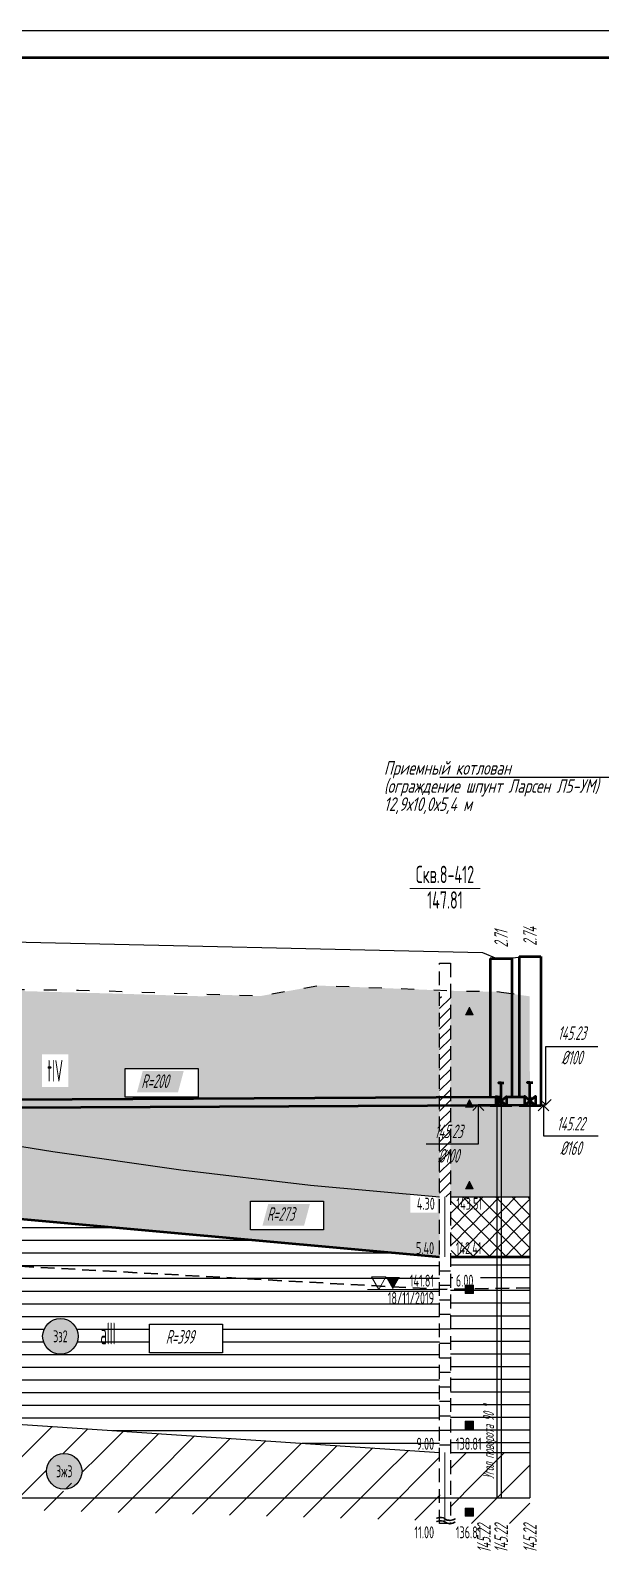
# Model space of a CAD drawing. Header units: metres. Extents: x -30 to 2050, y -904 to 400.
# Drawn here: x 419.8 to 524.7, y 120.1 to 400 of the extents above; entities that cross this region are included whole.
import ezdxf
from ezdxf import colors
from ezdxf.entities.mleader import LeaderData, LeaderLine
from ezdxf.enums import TextEntityAlignment as Align
from ezdxf.math import Vec2, Vec3

# ---------------------------------------------------------------- set-up
doc = ezdxf.new("R2010")
doc.units = ezdxf.units.M
doc.header["$LTSCALE"] = 0.2
doc.linetypes.add('ACAD_ISO03W100', pattern=[30, 12, -18])
doc.linetypes.add('штриховая', pattern=[19.05, 12.7, -6.35])
for name, color, linetype in [('Level 1', 7, 'Continuous'), ('МГТ_ИГ_Геология', 252, 'Continuous'), ('Примыкания', 7, 'Continuous'), ('Проектная земля', 7, 'Continuous'), ('Таблица', 7, 'Continuous'), ('Трубы', 7, 'Continuous'), ('Узлы', 7, 'Continuous'), ('Футляры', 7, 'Continuous'), ('Чёрная земля', 7, 'ACAD_ISO03W100')]:
    doc.layers.add(name, color=color, linetype=linetype)
doc.styles.add('SPDS', font='SPDS', dxfattribs={"width": 0.7, "oblique": 15, "height": 2.5})
doc.styles.get("Standard").update_dxf_attribs({"font": 'SPDS.shx', "width": 0.7, "oblique": 15, "height": 3})
doc.styles.add('Стиль Simplex', font='simplex.shx')
pattern_1 = [(225, (-5.6692, 480.7283), (3e-16, -3), [2.1213, -2.12134]), (315, (-7.1692, 482.2283), (3, 0), [2.1213, -2.12134]), (45, (-8.6692, 480.7283), (0, 3), [2.1213, -2.12134]), (135, (-7.1692, 479.2283), (-3, 3e-16), [2.1213, -2.12134])]

# ---------------------------------------------------------------- blocks, each defined once
blk = doc.blocks.new('DN')
at = {"linetype": 'Continuous', "lineweight": 30, "flags": 128}
for points in [[(-0.126, -0.007), (-0.117, -0.002), (-0.073, 0.011), (-0.033, 0.011), (0.003, 0), (0.02, -0.007), (0.039, -0.019), (0.074, -0.037), (0.103, -0.043), (0.125, -0.048), (0.151, -0.043), (0.18, -0.036), (0.213, -0.019), (0.223, -0.012)], [(-0.126, -0.068), (-0.117, -0.063), (-0.073, -0.05), (-0.033, -0.05), (0.003, -0.059), (0.02, -0.067), (0.039, -0.079), (0.074, -0.098), (0.103, -0.103), (0.125, -0.108), (0.151, -0.103), (0.18, -0.095), (0.213, -0.079), (0.223, -0.072)]]:
    blk.add_lwpolyline(points, dxfattribs=at)
blk = doc.blocks.new('PR_KV')
at = {"layer": 'Level 1', "linetype": 'Continuous', "lineweight": 20}
blk.add_hatch(color=256, dxfattribs=at).paths.add_polyline_path([(-0.077, 0.075), (0.077, 0.075), (0.077, -0.075), (-0.077, -0.075)])
at = {"layer": 'Level 1', "color": 7, "linetype": 'Continuous', "lineweight": 20, "flags": 128}
blk.add_lwpolyline([(-0.077, 0.075), (0.077, 0.075), (0.077, -0.075), (-0.077, -0.075)], close=True, dxfattribs=at)
blk = doc.blocks.new('PR_TR')
at = {"layer": 'Level 1', "linetype": 'Continuous', "lineweight": 20}
blk.add_hatch(color=256, dxfattribs=at).paths.add_polyline_path([(0.072, -0.049), (-0.071, -0.049), (-0.001, 0.094)])
at = {"layer": 'Level 1', "color": 7, "linetype": 'Continuous', "lineweight": 20, "flags": 128}
blk.add_lwpolyline([(0.072, -0.049), (-0.071, -0.049), (-0.001, 0.094)], close=True, dxfattribs=at)
blk = doc.blocks.new('круг3_-25_2')
at = {"true_color": 0xffffff}
blk.add_hatch(color=7, dxfattribs=at).paths.add_polyline_path([(-0.327, 0, 1), (0.327, 0, 1)])
at = {"color": 7, "lineweight": 25}
blk.add_circle((0, 0), 0.327, dxfattribs=at)
at = {"color": 18, "lineweight": 25, "true_color": 0x000000, "style": 'Стиль Simplex', "width": 0.590909}
blk.add_text('3з2', height=0.22, dxfattribs=at).set_placement((0, 0), align=Align.MIDDLE_CENTER)
blk = doc.blocks.new('уке')
at = {"layer": 'МГТ_ИГ_Геология'}
blk.add_lwpolyline([(147.85, -230.19), (161.29, -230.19), (161.29, -235.48), (147.85, -235.48)], close=True, dxfattribs=at)
at = {"layer": 'МГТ_ИГ_Геология', "insert": (150.84, -231.29), "char_height": 2.5, "attachment_point": 1}
blk.add_mtext_dynamic_manual_height_columns('R=200', width=10.097, gutter_width=15, heights=[0], dxfattribs=at)
blk = doc.blocks.new('1жзА 273')
at = {"layer": 'МГТ_ИГ_Геология'}
blk.add_lwpolyline([(132.21, -236), (145.65, -236), (145.65, -241.29), (132.21, -241.29)], close=True, dxfattribs=at)
at = {"layer": 'МГТ_ИГ_Геология', "insert": (135.2, -237.1), "char_height": 2.5, "attachment_point": 1}
blk.add_mtext_dynamic_manual_height_columns('R=273', width=10.097, gutter_width=15, heights=[0], dxfattribs=at)
blk = doc.blocks.new('лщщдл')
at = {"layer": 'МГТ_ИГ_Геология'}
blk.add_lwpolyline([(199.9, -218.38), (213.34, -218.38), (213.34, -223.68), (199.9, -223.68)], close=True, dxfattribs=at)
at = {"layer": 'МГТ_ИГ_Геология', "insert": (202.89, -219.48), "char_height": 2.5, "attachment_point": 1}
blk.add_mtext_dynamic_manual_height_columns('R=399', width=10.097, gutter_width=15, heights=[0], dxfattribs=at)
blk = doc.blocks.new('круг3_-26_3')
at = {"true_color": 0xffffff}
blk.add_hatch(color=7, dxfattribs=at).paths.add_polyline_path([(-0.327, 0, 1), (0.327, 0, 1)])
at = {"color": 7, "lineweight": 25}
blk.add_circle((0, 0), 0.327, dxfattribs=at)
at = {"color": 7, "lineweight": 25, "style": 'Стиль Simplex', "width": 0.590909}
blk.add_text('3ж3', height=0.22, dxfattribs=at).set_placement((0, 0), align=Align.MIDDLE_CENTER)

msp = doc.modelspace()

# ---------------------------------------------------------------- hatches: boundary and pattern name
at = {"layer": 'МГТ_ИГ_Геология'}
h = msp.add_hatch(dxfattribs=at)
h.set_pattern_fill('GR24', color=251, scale=10, style=0, pattern_type=2)
h.set_pattern_definition(pattern_1)
edge = h.paths.add_edge_path(flags=16)
edge.add_arc((416.66822, 208.9515), 0.41157, 0, 360)
h.paths.add_polyline_path([(327.8224, 218.37353), (326.3924, 218.37353), (327.0924, 219.80353)], flags=16)
h.paths.add_polyline_path([(511.7012, 222.28595), (505.51084, 223.12815), (501.34132, 223.20421), (497.09035, 223.30981), (497.09035, 185.36477), (511.73873, 185.36477)])
h.paths.add_polyline_path([(500.5795, 203.30071), (501.3095, 201.87071), (499.8795, 201.87071)], flags=16)
h.paths.add_polyline_path([(499.8795, 218.87071), (500.5795, 220.30071), (501.3095, 218.87071)], flags=16)
h.paths.add_polyline_path([(500.5795, 188.30071), (501.3095, 186.87071), (499.8795, 186.87071)], flags=16)
h.paths.add_polyline_path([(421.86302, 205.58364), (426.75826, 205.58364), (426.75826, 211.58364), (421.86302, 211.58364)], flags=16)
h.paths.add_polyline_path([(326.76983, 212.3224), (333.83272, 212.3224), (333.83272, 215.20464), (326.76983, 215.20464)], flags=16)
h.paths.add_polyline_path([(466.85777, 223.19038), (462.0971, 222.32857), (453.42736, 222.61064), (451.6139, 222.27974), (434.9677, 222.80147), (424.90476, 223.0649), (411.96168, 223.42298), (404.50873, 223.47634), (391.34462, 223.63428), (376.26337, 224.05441), (369.22269, 224.75263), (363.55727, 225.36303), (361.0437, 226.40657), (352.8343, 226.93496), (340.43499, 227.4568), (333.40875, 228.20509), (324.75769, 229.46759), (323.60325, 229.46759), (323.60325, 212.86759), (340.08473, 209.19683), (358.72832, 205.29828), (379.16074, 201.31911), (401.0087, 197.40648), (423.89893, 193.70756), (447.45813, 190.36952), (471.31304, 187.53953), (495.09035, 185.36477), (495.13306, 223.38693), (485.61016, 223.76214), (472.80356, 224.26672)])
h.paths.add_polyline_path([(437.18507, 209.02011), (450.62753, 209.02011), (450.62753, 203.72549), (437.18507, 203.72549)], flags=16)
h.paths.add_polyline_path([(439.38689, 204.62411), (446.93689, 204.62411), (447.98218, 208.52517), (440.43218, 208.52517)], flags=0)
at = {"layer": 'МГТ_ИГ_Геология', "linetype": 'штриховая'}
h = msp.add_hatch(dxfattribs=at)
h.set_pattern_fill('CONSIST', color=251, scale=0.42, style=0, pattern_type=2)
h.set_pattern_definition([(45, (77.6319, -1249.7352), (-0.9429269, 0.9429269), [])])
h.paths.add_polyline_path([(495.21473, 222.30143), (495.09035, 222.30309), (495.09035, 185.36477), (497.09035, 185.36477), (497.09035, 222.02942)])
at = {"layer": 'МГТ_ИГ_Геология'}
h = msp.add_hatch(dxfattribs=at)
h.set_pattern_fill('GR24', color=251, scale=10, style=0, pattern_type=2)
h.set_pattern_definition(pattern_1)
h.paths.add_polyline_path([(401.0087, 197.40648), (379.16074, 201.31911), (358.72832, 205.29828), (340.08473, 209.19683), (323.60325, 212.86759), (323.60325, 189.86759), (326.36866, 189.61759), (327.87325, 189.61759), (327.87325, 189.48157), (495.09035, 174.36477), (495.09035, 185.36477), (471.31304, 187.53953), (447.45813, 190.36952), (423.89893, 193.70756)])
h.paths.add_polyline_path([(327.87325, 208.11759), (326.33325, 208.11759), (326.33325, 209.61759), (327.87325, 209.61759)], flags=16)
h.paths.add_polyline_path([(326.68325, 205.60426), (324.67325, 205.60426), (325.67325, 207.35426)], flags=16)
edge = h.paths.add_edge_path(flags=16)
edge.add_arc((415.54095, 189.07523), 0.04529, 0, 360)
h.paths.add_polyline_path([(412.63857, 187.42523), (410.62201, 187.42523), (410.62201, 190.72523), (412.63857, 190.72523)], flags=16)
h.paths.add_polyline_path([(489.70594, 182.47953), (494.76784, 182.47953), (494.76784, 185.77953), (489.70594, 185.77953)], flags=16)
h.paths.add_polyline_path([(354.5507, 197.34505), (367.99315, 197.34505), (367.99315, 192.05044), (354.5507, 192.05044)], flags=16)
h.paths.add_polyline_path([(356.72477, 192.8455), (357.7978, 196.85011)], flags=0)
h.paths.add_polyline_path([(460.31096, 184.5898), (473.75341, 184.5898), (473.75341, 179.29518), (460.31096, 179.29518)], flags=16)
h.paths.add_polyline_path([(462.48503, 180.09024), (470.15126, 180.09024), (471.2243, 184.09486), (463.55806, 184.09486)], flags=0)
h = msp.add_hatch(dxfattribs=at)
h.set_pattern_fill('GR24', color=251, scale=10, style=0, pattern_type=2)
h.set_pattern_definition([(225, (-455.7349, -26.5005), (3e-16, -3), [2.1213, -2.121341]), (315, (-457.2349, -25.0005), (3, 0), [2.1213, -2.121341]), (45, (-458.7349, -26.5005), (0, 3), [2.1213, -2.121341]), (135, (-457.2349, -28.0005), (-3, 3e-16), [2.1213, -2.121341])])
h.paths.add_polyline_path([(511.73873, 185.36477), (497.21493, 185.36477), (497.2518, 174.36477), (511.73873, 174.36477)])
h = msp.add_hatch(dxfattribs=at)
h.set_pattern_fill('GR07', color=251, scale=10, style=0, pattern_type=2)
h.set_pattern_definition([(0, (-8.759, 480.728), (0, 7), [16.33, 0]), (0, (-8.759, 483.058), (0, 7), [16.33, 0]), (0, (-8.759, 485.398), (0, 7), [16.33, 0])])
h.paths.add_polyline_path([(495.09035, 174.36477), (415.01251, 181.60398), (378.36694, 180.08488), (375.21973, 175.36422), (372.1371, 170.69949), (368.84385, 166.17837), (365.06478, 161.88853), (360.52469, 157.91764), (354.94838, 154.3534), (348.06066, 151.28345), (339.58631, 148.7955), (495.09035, 138.36477)])
h.paths.add_polyline_path([(428.55921, 159.73332, -1), (422.01336, 159.73332, -1)], flags=16)
h.paths.add_polyline_path([(431.64334, 157.2628), (436.31001, 157.2628), (436.31001, 163.2628), (431.64334, 163.2628)], flags=24)
h.paths.add_polyline_path([(489.57845, 138.31477), (494.64035, 138.31477), (494.64035, 141.61477), (489.57845, 141.61477)], flags=9)
h.paths.add_polyline_path([(482.0475, 164.09334), (494.92845, 164.09334), (494.92845, 169.12191), (482.0475, 169.12191)], flags=24)
h.paths.add_polyline_path([(488.15464, 168.31477), (494.64035, 168.31477), (494.64035, 171.61477), (488.15464, 171.61477)], flags=24)
h.paths.add_polyline_path([(441.68634, 161.97821), (455.1288, 161.97821), (455.1288, 156.68359), (441.68634, 156.68359)], flags=16)
h.paths.add_polyline_path([(443.84939, 157.63118), (451.52961, 157.63118), (452.56177, 161.48327), (444.88155, 161.48327)], flags=8)
h = msp.add_hatch(dxfattribs=at)
h.set_pattern_fill('CONSIST', color=251, scale=0.84, angle=-44.999962, style=0, pattern_type=2)
h.set_pattern_definition([(4e-05, (77.632, -1249.7352), (-2e-06, 2.667), [])])
h.paths.add_polyline_path([(495.09035, 174.36477), (497.09035, 174.36477), (497.09035, 138.36477), (495.09035, 138.36477)])
h = msp.add_hatch(dxfattribs=at)
h.set_pattern_fill('GR07', color=251, scale=10, style=0, pattern_type=2)
h.set_pattern_definition([(0, (-380.1926, 427.187), (0, 7), [16.33, 0]), (0, (-380.1926, 429.517), (0, 7), [16.33, 0]), (0, (-380.1926, 431.857), (0, 7), [16.33, 0])])
h.paths.add_polyline_path([(511.73873, 174.36477), (497.09035, 174.36477), (497.09035, 138.36477), (511.73873, 138.36477)])
h.paths.add_polyline_path([(499.82035, 167.61477), (499.82035, 169.11477), (501.36035, 169.11477), (501.36035, 167.61477)], flags=16)
h.paths.add_polyline_path([(501.36035, 144.11477), (501.36035, 142.61477), (499.82035, 142.61477), (499.82035, 144.11477)], flags=16)
h.paths.add_polyline_path([(497.54035, 168.31477), (502.60226, 168.31477), (502.60226, 171.61477), (497.54035, 171.61477)], flags=16)
msp.add_hatch(color=5, dxfattribs=at).paths.add_polyline_path([(486.49035, 168.36477), (485.19035, 170.66477), (487.79035, 170.66477)])
h = msp.add_hatch(dxfattribs=at)
h.set_pattern_fill('GR38', color=251, scale=10, style=0, pattern_type=2)
h.set_pattern_definition([(45, (-8.669, 494.728), (0, 21), [9.8995, -19.799]), (45, (5.331, 480.728), (0, 21), [9.8995, -19.799]), (45, (-8.669, 480.728), (0, 21), [14.142, -15.5565]), (45, (1.331, 490.728), (0, 21), [15.556, -14.1425]), (45, (-1.669, 480.728), (0, 21), [19.799, -9.8995]), (45, (-8.669, 487.728), (0, 21), [19.799, -9.8995])])
edge = h.paths.add_edge_path(flags=16)
edge.add_arc((425.98891, 132.55348), 1.32084, 0, 360)
h.paths.add_polyline_path([(327.87325, 134.61759), (327.87325, 133.11759), (326.33325, 133.11759), (326.33325, 134.61759)], flags=16)
h.paths.add_polyline_path([(323.60325, 130.25441), (495.2312, 125.80307), (495.09035, 138.36477), (323.60325, 149.86759)])
h.paths.add_polyline_path([(366.29855, 139.60332), (379.74101, 139.60332), (379.74101, 134.3087), (366.29855, 134.3087)], flags=16)
h.paths.add_polyline_path([(368.50037, 135.20732), (376.09412, 135.20732), (377.1394, 139.10838), (369.54566, 139.10838)], flags=8)
h.paths.add_polyline_path([(423.70558, 133.24361), (428.27225, 133.24361), (428.27225, 136.54361), (423.70558, 136.54361)], flags=8)
edge = h.paths.add_edge_path(flags=16)
edge.add_arc((425.98891, 134.89361), 3.27292, 0, 360)
h = msp.add_hatch(dxfattribs=at)
h.set_pattern_fill('GR38', color=251, scale=10, style=0, pattern_type=2)
h.set_pattern_definition([(45, (-380.103, 441.187), (0, 21), [9.8995, -19.799]), (45, (-366.103, 427.187), (0, 21), [9.8995, -19.799]), (45, (-380.103, 427.187), (0, 21), [14.142, -15.5565]), (45, (-370.103, 437.187), (0, 21), [15.556, -14.1425]), (45, (-373.103, 427.187), (0, 21), [19.799, -9.8995]), (45, (-380.103, 434.187), (0, 21), [19.799, -9.8995])])
h.paths.add_polyline_path([(511.73873, 138.36477), (497.09035, 138.36477), (497.09035, 125.26477), (511.73873, 125.26477)])
h.paths.add_polyline_path([(501.36035, 128.11477), (501.36035, 126.61477), (499.82035, 126.61477), (499.82035, 128.11477)], flags=16)

# ---------------------------------------------------------------- linework, layer by layer
at = {"layer": 'МГТ_ИГ_Геология', "linetype": 'Continuous', "lineweight": 0}
for p, q in [((489.59035, 242.10541), (502.59035, 242.10541)), ((496.09035, 185.36477), (496.09035, 174.36477)), ((496.09035, 138.36477), (496.09035, 125.26477))]:
    msp.add_line(p, q, dxfattribs=at)
at = {"layer": 'МГТ_ИГ_Геология', "linetype": 'Continuous', "lineweight": 25}
for p, q in [((497.09035, 185.36477), (511.73873, 185.36477)), ((323.60325, 149.86759), (495.09035, 138.36477)), ((497.09035, 138.36477), (511.73873, 138.36477))]:
    msp.add_line(p, q, dxfattribs=at)
at = {"layer": 'МГТ_ИГ_Геология', "lineweight": 50}
msp.add_line((497.09035, 174.36477), (511.73873, 174.36477), dxfattribs=at)
at = {"layer": 'МГТ_ИГ_Геология', "linetype": 'штриховая', "lineweight": 25}
msp.add_lwpolyline([(495.09035, 228.36477), (497.09035, 228.36477), (497.09035, 125.26477), (495.09035, 125.26477), (495.09035, 228.36477), (495.09035, 228.36477)], close=True, dxfattribs=at)
at = {"layer": 'МГТ_ИГ_Геология', "lineweight": 50, "flags": 128}
msp.add_lwpolyline([(92.94995, 216.86932), (180.90435, 212.32734), (182.90435, 212.32734), (204.57086, 210.19833), (206.57086, 210.19833), (295.6203, 189.86759), (323.60325, 189.86759), (323.60325, 189.86759), (495.09035, 174.36477)], dxfattribs=at)
at = {"layer": 'МГТ_ИГ_Геология', "linetype": 'Continuous', "lineweight": 25, "flags": 128}
msp.add_lwpolyline([(323.60325, 212.86759), (340.08473, 209.19683), (358.72832, 205.29828), (379.16074, 201.31911), (401.0087, 197.40648), (423.89893, 193.70756), (447.45813, 190.36952), (471.31304, 187.53953), (495.09035, 185.36477)], dxfattribs=at)
at = {"layer": 'МГТ_ИГ_Геология', "color": 5, "linetype": 'штриховая', "lineweight": 30, "flags": 128}
msp.add_lwpolyline([(511.73873, 168.62837), (495.09035, 168.36477), (323.60325, 177.81471), (321.60325, 177.92492), (206.57086, 178.19833), (204.57086, 178.19833), (182.90435, 183.32734), (180.90435, 183.32734), (92.94995, 180.86932), (82.64596, 180.86932)], dxfattribs=at)
at = {"layer": 'МГТ_ИГ_Геология', "color": 5, "linetype": 'Continuous', "lineweight": 0, "flags": 128}
msp.add_lwpolyline([(481.84035, 168.36477), (495.09035, 168.36477), (483.89035, 168.36477), (482.59035, 170.66477), (485.19035, 170.66477), (483.89035, 168.36477)], dxfattribs=at)
at = {"layer": 'Примыкания'}
for p, q in [((506.30655, 203.35997), (506.30655, 202.41597)), ((506.54255, 203.35997), (506.54255, 202.41597)), ((511.56873, 203.73004), (511.56873, 202.37004)), ((511.62073, 203.372), (511.62073, 202.428)), ((511.85673, 203.372), (511.85673, 202.428)), ((511.90873, 203.73004), (511.90873, 202.37004))]:
    msp.add_line(p, q, dxfattribs=at)
at = {"layer": 'Примыкания', "color": 0, "flags": 128}
for points in [[(511.73873, 202.31), (514.63732, 202.31), (514.63732, 213.06679), (524.24982, 213.06679)], [(506.42455, 202.29797), (502.22663, 202.29797), (502.22663, 195.08024), (492.61413, 195.08024)], [(501.22663, 201.29797), (502.22663, 202.29797), (503.22663, 201.29797)], [(511.73873, 202.20004), (514.22603, 202.20004), (514.22603, 196.59396), (524.27603, 196.59396)], [(515.22603, 201.20004), (514.22603, 202.20004), (513.22603, 201.20004)], [(515.63732, 203.31), (514.63732, 202.31), (513.63732, 203.31)]]:
    msp.add_lwpolyline(points, dxfattribs=at)
at = {"layer": 'Примыкания'}
for centre, radius, start, end in [((506.42455, 203.35997), 0.118, 0, 180), ((506.42455, 202.41597), 0.118, 180, 0), ((511.73873, 203.73004), 0.17, 0, 180), ((511.73873, 202.37004), 0.17, 180, 0), ((511.73873, 203.372), 0.118, 0, 180), ((511.73873, 202.428), 0.118, 180, 0)]:
    msp.add_arc(centre, radius, start, end, dxfattribs=at)
at = {"layer": 'Проектная земля', "flags": 128}
for points in [[(416.25258, 232.33324), (503.00828, 230.36904), (505.60858, 229.21292)], [(506.42455, 229.27231), (511.73873, 229.59314)], [(505.60858, 229.21292), (506.42455, 229.27231)]]:
    msp.add_lwpolyline(points, dxfattribs=at)
at = {"layer": 'Таблица'}
msp.add_line((82.5, 130), (511.73873, 130), dxfattribs=at)
at = {"layer": 'Трубы', "lineweight": 50, "flags": 128}
for points in [[(416.25258, 203.31691), (505.60858, 203.76369)], [(416.25258, 201.81691), (505.60858, 202.26369)], [(505.60858, 203.76369), (506.42455, 203.76777)], [(505.60858, 202.26369), (506.42455, 202.26777)], [(507.42455, 203.77781), (510.73873, 203.81095)], [(507.42455, 202.27781), (510.73873, 202.31095)]]:
    msp.add_lwpolyline(points, dxfattribs=at)
at = {"layer": 'Узлы', "lineweight": 50}
for p, q in [((504.42455, 202.26369), (504.42455, 202.16777)), ((504.42455, 202.16777), (508.42455, 202.16777)), ((508.42455, 202.28781), (508.42455, 202.16777)), ((509.73873, 202.30095), (509.73873, 202.20004)), ((509.73873, 202.20004), (513.73873, 202.20004))]:
    msp.add_line(p, q, dxfattribs=at)
at = {"layer": 'Узлы'}
for p, q in [((505.60858, 202.16369), (505.60858, 130)), ((506.42455, 202.16777), (506.42455, 130)), ((511.73873, 202.20004), (511.73873, 130))]:
    msp.add_line(p, q, dxfattribs=at)
at = {"layer": 'Узлы', "lineweight": 50, "flags": 128}
for points in [[(506.42455, 203.01777), (506.42455, 206.36777), (505.92455, 206.36777), (506.92455, 206.36777)], [(511.73873, 203.07095), (511.73873, 206.42095), (511.23873, 206.42095), (512.23873, 206.42095)]]:
    msp.add_lwpolyline(points, dxfattribs=at)
for points in [[(505.42455, 202.16777), (507.42455, 203.86777), (507.42455, 202.16777), (505.42455, 203.86777)], [(510.73873, 202.22095), (512.73873, 203.92095), (512.73873, 202.22095), (510.73873, 203.92095)]]:
    msp.add_lwpolyline(points, close=True, dxfattribs=at)
msp.add_lwpolyline([(505.60858, 203.86369, -0.414213598), (505.77858, 203.69369), (505.77858, 202.33369, -0.414213598), (505.60858, 202.16369, 0.414213598)], format="xyb", dxfattribs=at)
at = {"layer": 'Чёрная земля', "flags": 128}
for points in [[(416.25258, 223.52987), (428.61817, 223.42912), (431.42644, 223.34755), (433.74446, 223.28362), (462.13463, 222.35994), (472.84109, 224.29809), (498.4543, 223.28892), (505.54837, 223.15952), (505.60858, 223.15052)], [(505.60858, 223.15052), (506.14537, 223.08504), (506.42455, 223.04687)], [(506.42455, 223.04687), (511.73873, 222.31732)]]:
    msp.add_lwpolyline(points, dxfattribs=at)

# ---------------------------------------------------------------- block references
at = {"layer": 'МГТ_ИГ_Геология', "xscale": 10, "yscale": 10, "zscale": 10}
for name, p in [('PR_TR', (500.59035, 219.36477)), ('PR_TR', (500.59035, 202.36477)), ('PR_TR', (500.59035, 187.36477)), ('PR_KV', (500.59035, 168.36477)), ('круг3_-25_2', (425.28628, 159.73332)), ('PR_KV', (500.59035, 143.36477)), ('круг3_-26_3', (425.98891, 134.89361)), ('DN', (495.7612, 126.30307)), ('PR_KV', (500.59035, 127.36477))]:
    msp.add_blockref(name, p, dxfattribs=at)
at = {"layer": 'МГТ_ИГ_Геология', "color": 7, "lineweight": 25}
msp.add_blockref('уке', (289.33708, 439.2088), dxfattribs=at)
at = {"layer": 'МГТ_ИГ_Геология', "color": 3}
for name, p in [('1жзА 273', (328.09953, 420.58993)), ('лщщдл', (241.78562, 380.36272))]:
    msp.add_blockref(name, p, dxfattribs=at)

# ---------------------------------------------------------------- texts
at = {"oblique": 15.0000004, "width": 0.7}
msp.add_text('Угол поворота 90 %%D', height=2, rotation=90.0000025, dxfattribs=at).set_placement((505.10858, 133.5))
at = {"layer": 'МГТ_ИГ_Геология', "lineweight": 25, "style": 'Стиль Simplex', "width": 0.5625}
msp.add_text('Скв.8-412', height=3.2, dxfattribs=at).set_placement((496.09035, 243.10541), align=Align.CENTER)
msp.add_text('147.81', height=3.2, dxfattribs=at).set_placement((496.09035, 241.60541), align=Align.TOP_CENTER)
at = {"layer": 'МГТ_ИГ_Геология', "lineweight": 30, "style": 'Стиль Simplex', "width": 0.4}
for s, p in [('tIV', (422.86302, 208.58364)), ('aIII', (432.64334, 160.2628))]:
    msp.add_text(s, height=4, dxfattribs=at).set_placement(p, align=Align.MIDDLE_LEFT)
at = {"layer": 'МГТ_ИГ_Геология', "lineweight": 25, "style": 'Стиль Simplex', "width": 0.590909}
for s, p in [('4.30', (494.21784, 183.02953)), ('5.40', (494.09035, 174.86477)), ('9.00', (494.09035, 138.86477))]:
    msp.add_text(s, height=2.2, dxfattribs=at).set_placement(p, align=Align.RIGHT)
for s, p in [('143.51', (498.21784, 183.02953)), ('142.41', (498.09035, 174.86477)), ('138.81', (498.09035, 138.86477))]:
    msp.add_text(s, height=2.2, dxfattribs=at).set_placement(p)
at = {"layer": 'МГТ_ИГ_Геология', "color": 5, "lineweight": 25, "true_color": 0x0000ff, "style": 'Стиль Simplex', "width": 0.590909}
msp.add_text('141.81', height=2.2, dxfattribs=at).set_placement((494.09035, 168.86477), align=Align.RIGHT)
msp.add_text('6.00', height=2.2, dxfattribs=at).set_placement((498.09035, 168.86477))
msp.add_text('18/11/2019', height=2.2, dxfattribs=at).set_placement((494.09035, 167.86477), align=Align.TOP_RIGHT)
at = {"layer": 'МГТ_ИГ_Геология', "lineweight": 25, "style": 'Стиль Simplex', "width": 0.590909}
msp.add_text('11.00', height=2.2, dxfattribs=at).set_placement((494.09035, 124.76477), align=Align.TOP_RIGHT)
msp.add_text('136.81', height=2.2, dxfattribs=at).set_placement((498.09035, 124.76477), align=Align.TOP_LEFT)
at = {"layer": 'Примыкания', "color": 0, "style": 'SPDS', "oblique": 15.0000004, "width": 0.7}
for s, p in [('145.23', (519.44357, 215.5205)), ('%%C100', (519.44357, 211.0205)), ('145.22', (519.25103, 198.85057)), ('%%C160', (519.25103, 194.35057))]:
    msp.add_text(s, height=2.5, dxfattribs=at).set_placement(p, align=Align.MIDDLE_CENTER)
at = {"layer": 'Примыкания', "color": 0, "style": 'SPDS', "oblique": 15.0000055, "width": 0.7}
for s, p in [('145.23', (496.75051, 197.43877)), ('%%C100', (496.75051, 192.93877))]:
    msp.add_text(s, height=2.5, rotation=0.000005, dxfattribs=at).set_placement(p, align=Align.MIDDLE_CENTER)
at = {"layer": 'Таблица', "oblique": 15.0000004, "width": 0.7}
for p in [(503.25395, 122.47647), (506.42455, 122.5), (511.73873, 122.5)]:
    msp.add_text('145.22', height=2.5, rotation=90.0000025, dxfattribs=at).set_placement(p, align=Align.MIDDLE_CENTER)
at = {"layer": 'Узлы', "oblique": 15.0000004, "width": 0.7}
for s, p in [('2.74', (511.73873, 231.59314)), ('2.71', (506.42455, 231.27231))]:
    msp.add_text(s, height=2.5, rotation=90.0000025, dxfattribs=at).set_placement(p, align=Align.MIDDLE_LEFT)

# ---------------------------------------------------------------- next in the draw order: leaders
at = {"layer": 'Футляры', "color": 34}
ml = msp.add_multileader_mtext('Standard', dxfattribs=at)
ml.set_content('\\A1;{\\Q15;\\W0.9;Приемный котлован \\P(ограждение шпунт Ларсен Л5-УМ)\\P12,9х10,0х5,4 м}', color=34)
ml.set_leader_properties(lineweight=-1)
ml.build(insert=Vec2(0, 0))
ml.multileader.update_dxf_attribs({"text_left_attachment_type": 6, "text_right_attachment_type": 6, "dogleg_length": 0.36, "arrow_head_size": 0.18})
ctx = ml.context
ctx.base_point, ctx.char_height, ctx.arrow_head_size, ctx.landing_gap_size, ctx.plane_origin = Vec3(484.35924, 262.56076), 2.5, 0.18, 0.5, Vec3(586.89177, 381.05311)
ctx.left_attachment, ctx.right_attachment = 6, 6
notes = []
notes.append((ctx, [(1, (1, 1, 0), (537.0409, 262.56076), (-1, 0), 0.36, [(0, [(549.51914, 227.77702)], 0, [])])]))
ctx.mtext.insert, ctx.mtext.defined_height, ctx.mtext.line_spacing_factor, ctx.mtext.flow_direction = Vec3(484.85924, 265.56076), 0.59049, 0.8, 5
ctx.mtext.has_bg_fill, ctx.mtext.bg_color, ctx.mtext.bg_scale_factor, ctx.mtext.bg_transparency, ctx.mtext.use_window_bg_color = 1, -1027028792, 1.5, 0, 1
for ctx, leaders in notes:
    for number, flags, end, landing, length, lines in leaders:
        leader = LeaderData()
        leader.index, (leader.has_last_leader_line, leader.has_dogleg_vector, leader.attachment_direction) = number, flags
        leader.last_leader_point, leader.dogleg_vector, leader.dogleg_length = Vec3(end), Vec3(landing), length
        for number, points, colour, breaks in lines:
            line = LeaderLine()
            line.index, line.vertices, line.color, line.breaks = number, Vec3.list(points), colors.encode_raw_color(colour), breaks
            leader.lines.append(line)
        ctx.leaders.append(leader)

# ---------------------------------------------------------------- next in the draw order: linework, layer by layer
at = {"color": 0}
msp.add_lwpolyline([(-30, 400), (2050, 400), (2050, -20), (-30, -20)], close=True, dxfattribs=at)
at = {"color": 7, "linetype": 'Continuous', "lineweight": 50}
msp.add_lwpolyline([(2045, -10), (-10, -10), (-10, 395), (2045, 395)], close=True, dxfattribs=at)
at = {"layer": 'Узлы', "lineweight": 50}
for p, q in [((509.73873, 229.59314), (513.73873, 229.59314)), ((509.73873, 229.59314), (509.73873, 203.80095)), ((513.73873, 229.59314), (513.73873, 202.20004)), ((504.42455, 229.27231), (508.42455, 229.27231)), ((504.42455, 229.27231), (504.42455, 203.76369)), ((508.42455, 229.27231), (508.42455, 203.78781))]:
    msp.add_line(p, q, dxfattribs=at)

doc.saveas('drawing.dxf')
